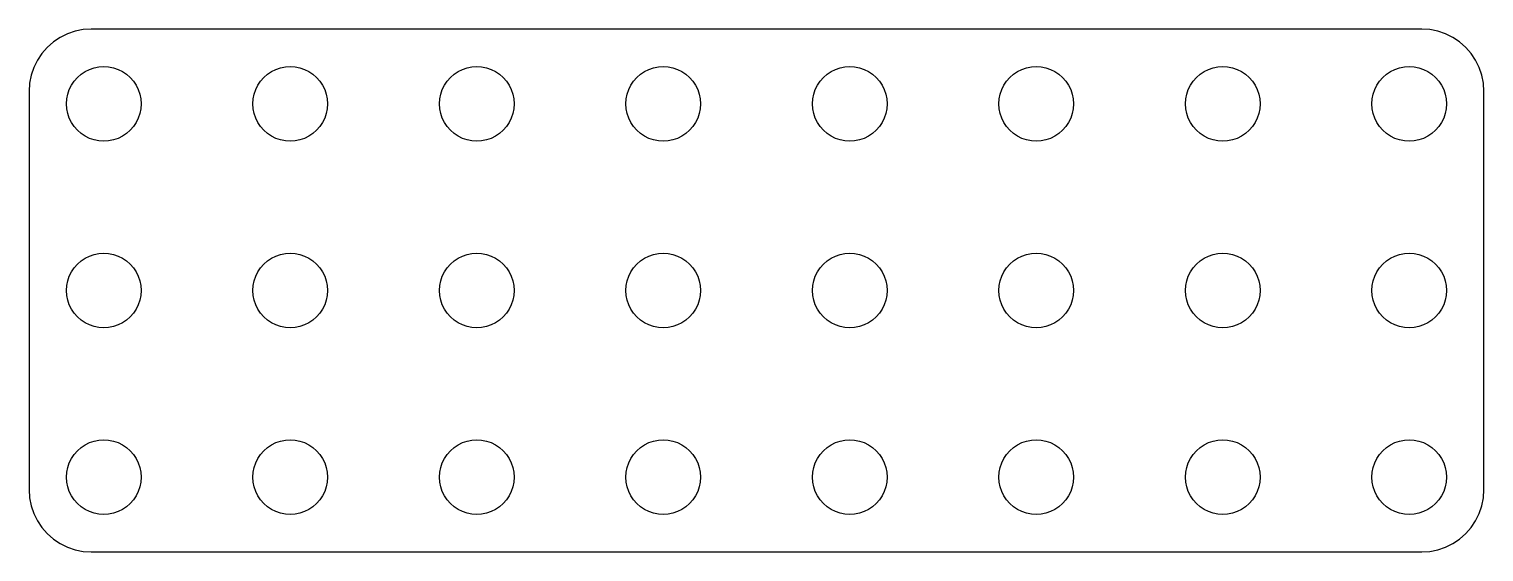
# Model space of a CAD drawing. Header units: metres. Extents: x -59 to 59, y -21 to 21.
import ezdxf

# ---------------------------------------------------------------- set-up
doc = ezdxf.new("R2010")
doc.units = ezdxf.units.M

msp = doc.modelspace()

# ---------------------------------------------------------------- linework, layer by layer
for p, q in [((-56.5488, 19.9718), (-57.0405, 19.5405)), ((-56.005, 20.3351), (-56.5488, 19.9718)), ((-55.4184, 20.6244), (-56.005, 20.3351)), ((-54.7991, 20.8346), (-55.4184, 20.6244)), ((-54.1576, 20.9622), (-54.7991, 20.8346)), ((-53.505, 21.005), (-54.1576, 20.9622)), ((53.505, 21.005), (-53.505, 21.005)), ((54.1576, 20.9622), (53.505, 21.005)), ((54.7991, 20.8346), (54.1576, 20.9622)), ((55.4184, 20.6244), (54.7991, 20.8346)), ((56.005, 20.3351), (55.4184, 20.6244)), ((56.5488, 19.9718), (56.005, 20.3351)), ((57.0405, 19.5405), (56.5488, 19.9718)), ((-57.4718, 19.0488), (-57.8351, 18.505)), ((-57.0405, 19.5405), (-57.4718, 19.0488)), ((57.4718, 19.0488), (57.0405, 19.5405)), ((57.8351, 18.505), (57.4718, 19.0488)), ((-58.1244, 17.9184), (-58.3346, 17.2991)), ((-57.8351, 18.505), (-58.1244, 17.9184)), ((-54.3263, 17.3801), (-54, 17.5981)), ((-54, 17.5981), (-53.648, 17.7716)), ((-53.648, 17.7716), (-53.2765, 17.8978)), ((-53.2765, 17.8978), (-52.8916, 17.9743)), ((-52.8916, 17.9743), (-52.5, 18)), ((-52.5, 18), (-52.1084, 17.9743)), ((-52.1084, 17.9743), (-51.7235, 17.8978)), ((-51.7235, 17.8978), (-51.3519, 17.7716)), ((-51.3519, 17.7716), (-51, 17.5981)), ((-51, 17.5981), (-50.6737, 17.3801)), ((-39.3263, 17.3801), (-39, 17.5981)), ((-39, 17.5981), (-38.648, 17.7716)), ((-38.648, 17.7716), (-38.2765, 17.8978)), ((-38.2765, 17.8978), (-37.8916, 17.9743)), ((-37.8916, 17.9743), (-37.5, 18)), ((-37.5, 18), (-37.1084, 17.9743)), ((-37.1084, 17.9743), (-36.7235, 17.8978)), ((-36.7235, 17.8978), (-36.3519, 17.7716)), ((-36.3519, 17.7716), (-36, 17.5981)), ((-36, 17.5981), (-35.6737, 17.3801)), ((-24.3263, 17.3801), (-24, 17.5981)), ((-24, 17.5981), (-23.648, 17.7716)), ((-23.648, 17.7716), (-23.2764, 17.8978)), ((-23.2764, 17.8978), (-22.8916, 17.9743)), ((-22.8916, 17.9743), (-22.5, 18)), ((-22.5, 18), (-22.1084, 17.9743)), ((-22.1084, 17.9743), (-21.7235, 17.8978)), ((-21.7235, 17.8978), (-21.3519, 17.7716)), ((-21.3519, 17.7716), (-21, 17.5981)), ((-21, 17.5981), (-20.6737, 17.3801)), ((-9.32628, 17.3801), (-9, 17.5981)), ((-9, 17.5981), (-8.64804, 17.7716)), ((-8.64804, 17.7716), (-8.27644, 17.8978)), ((-8.27644, 17.8978), (-7.89157, 17.9743)), ((-7.89157, 17.9743), (-7.5, 18)), ((-7.5, 18), (-7.10841, 17.9743)), ((-7.10841, 17.9743), (-6.72354, 17.8978)), ((-6.72354, 17.8978), (-6.35194, 17.7716)), ((-6.35194, 17.7716), (-6, 17.5981)), ((-6, 17.5981), (-5.67371, 17.3801)), ((5.67371, 17.3801), (6, 17.5981)), ((6, 17.5981), (6.35194, 17.7716)), ((6.35194, 17.7716), (6.72354, 17.8978)), ((6.72354, 17.8978), (7.10841, 17.9743)), ((7.10841, 17.9743), (7.5, 18)), ((7.5, 18), (7.89157, 17.9743)), ((7.89157, 17.9743), (8.27644, 17.8978)), ((8.27644, 17.8978), (8.64804, 17.7716)), ((8.64804, 17.7716), (9, 17.5981)), ((9, 17.5981), (9.32628, 17.3801)), ((20.6737, 17.3801), (21, 17.5981)), ((21, 17.5981), (21.3519, 17.7716)), ((21.3519, 17.7716), (21.7235, 17.8978)), ((21.7235, 17.8978), (22.1084, 17.9743)), ((22.1084, 17.9743), (22.5, 18)), ((22.5, 18), (22.8916, 17.9743)), ((22.8916, 17.9743), (23.2764, 17.8978)), ((23.2764, 17.8978), (23.648, 17.7716)), ((23.648, 17.7716), (24, 17.5981)), ((24, 17.5981), (24.3263, 17.3801)), ((35.6737, 17.3801), (36, 17.5981)), ((36, 17.5981), (36.3519, 17.7716)), ((36.3519, 17.7716), (36.7235, 17.8978)), ((36.7235, 17.8978), (37.1084, 17.9743)), ((37.1084, 17.9743), (37.5, 18)), ((37.5, 18), (37.8916, 17.9743)), ((37.8916, 17.9743), (38.2765, 17.8978)), ((38.2765, 17.8978), (38.648, 17.7716)), ((38.648, 17.7716), (39, 17.5981)), ((39, 17.5981), (39.3263, 17.3801)), ((50.6737, 17.3801), (51, 17.5981)), ((51, 17.5981), (51.3519, 17.7716)), ((51.3519, 17.7716), (51.7235, 17.8978)), ((51.7235, 17.8978), (52.1084, 17.9743)), ((52.1084, 17.9743), (52.5, 18)), ((52.5, 18), (52.8916, 17.9743)), ((52.8916, 17.9743), (53.2765, 17.8978)), ((53.2765, 17.8978), (53.648, 17.7716)), ((53.648, 17.7716), (54, 17.5981)), ((54, 17.5981), (54.3263, 17.3801)), ((58.1244, 17.9184), (57.8351, 18.505)), ((58.3346, 17.2991), (58.1244, 17.9184)), ((-58.4622, 16.6576), (-58.505, 16.005)), ((-58.3346, 17.2991), (-58.4622, 16.6576)), ((-55.2716, 16.148), (-55.0981, 16.5)), ((-55.0981, 16.5), (-54.8801, 16.8263)), ((-54.8801, 16.8263), (-54.6213, 17.1213)), ((-54.6213, 17.1213), (-54.3263, 17.3801)), ((-50.6737, 17.3801), (-50.3787, 17.1213)), ((-50.3787, 17.1213), (-50.1199, 16.8263)), ((-50.1199, 16.8263), (-49.9019, 16.5)), ((-49.9019, 16.5), (-49.7284, 16.148)), ((-40.2716, 16.148), (-40.0981, 16.5)), ((-40.0981, 16.5), (-39.8801, 16.8263)), ((-39.8801, 16.8263), (-39.6213, 17.1213)), ((-39.6213, 17.1213), (-39.3263, 17.3801)), ((-35.6737, 17.3801), (-35.3787, 17.1213)), ((-35.3787, 17.1213), (-35.1199, 16.8263)), ((-35.1199, 16.8263), (-34.9019, 16.5)), ((-34.9019, 16.5), (-34.7284, 16.148)), ((-25.2716, 16.148), (-25.0981, 16.5)), ((-25.0981, 16.5), (-24.8801, 16.8263)), ((-24.8801, 16.8263), (-24.6213, 17.1213)), ((-24.6213, 17.1213), (-24.3263, 17.3801)), ((-20.6737, 17.3801), (-20.3787, 17.1213)), ((-20.3787, 17.1213), (-20.1199, 16.8263)), ((-20.1199, 16.8263), (-19.9019, 16.5)), ((-19.9019, 16.5), (-19.7283, 16.148)), ((-10.2716, 16.148), (-10.0981, 16.5)), ((-10.0981, 16.5), (-9.88005, 16.8263)), ((-9.88005, 16.8263), (-9.62131, 17.1213)), ((-9.62131, 17.1213), (-9.32628, 17.3801)), ((-5.67371, 17.3801), (-5.37868, 17.1213)), ((-5.37868, 17.1213), (-5.11993, 16.8263)), ((-5.11993, 16.8263), (-4.90192, 16.5)), ((-4.90192, 16.5), (-4.72835, 16.148)), ((4.72835, 16.148), (4.90192, 16.5)), ((4.90192, 16.5), (5.11993, 16.8263)), ((5.11993, 16.8263), (5.37868, 17.1213)), ((5.37868, 17.1213), (5.67371, 17.3801)), ((9.32628, 17.3801), (9.62131, 17.1213)), ((9.62131, 17.1213), (9.88005, 16.8263)), ((9.88005, 16.8263), (10.0981, 16.5)), ((10.0981, 16.5), (10.2716, 16.148)), ((19.7283, 16.148), (19.9019, 16.5)), ((19.9019, 16.5), (20.1199, 16.8263)), ((20.1199, 16.8263), (20.3787, 17.1213)), ((20.3787, 17.1213), (20.6737, 17.3801)), ((24.3263, 17.3801), (24.6213, 17.1213)), ((24.6213, 17.1213), (24.8801, 16.8263)), ((24.8801, 16.8263), (25.0981, 16.5)), ((25.0981, 16.5), (25.2716, 16.148)), ((34.7284, 16.148), (34.9019, 16.5)), ((34.9019, 16.5), (35.1199, 16.8263)), ((35.1199, 16.8263), (35.3787, 17.1213)), ((35.3787, 17.1213), (35.6737, 17.3801)), ((39.3263, 17.3801), (39.6213, 17.1213)), ((39.6213, 17.1213), (39.8801, 16.8263)), ((39.8801, 16.8263), (40.0981, 16.5)), ((40.0981, 16.5), (40.2716, 16.148)), ((49.7284, 16.148), (49.9019, 16.5)), ((49.9019, 16.5), (50.1199, 16.8263)), ((50.1199, 16.8263), (50.3787, 17.1213)), ((50.3787, 17.1213), (50.6737, 17.3801)), ((54.3263, 17.3801), (54.6213, 17.1213)), ((54.6213, 17.1213), (54.8801, 16.8263)), ((54.8801, 16.8263), (55.0981, 16.5)), ((55.0981, 16.5), (55.2716, 16.148)), ((58.4622, 16.6576), (58.3346, 17.2991)), ((58.505, 16.005), (58.4622, 16.6576)), ((-58.505, 16.005), (-58.505, -16.005)), ((-55.5, 15), (-55.4743, 15.3916)), ((-55.4743, 15.3916), (-55.3978, 15.7764)), ((-55.3978, 15.7764), (-55.2716, 16.148)), ((-49.7284, 16.148), (-49.6022, 15.7764)), ((-49.6022, 15.7764), (-49.5257, 15.3916)), ((-49.5257, 15.3916), (-49.5, 15)), ((-40.5, 15), (-40.4743, 15.3916)), ((-40.4743, 15.3916), (-40.3978, 15.7764)), ((-40.3978, 15.7764), (-40.2716, 16.148)), ((-34.7284, 16.148), (-34.6022, 15.7764)), ((-34.6022, 15.7764), (-34.5257, 15.3916)), ((-34.5257, 15.3916), (-34.5, 15)), ((-25.5, 15), (-25.4743, 15.3916)), ((-25.4743, 15.3916), (-25.3978, 15.7764)), ((-25.3978, 15.7764), (-25.2716, 16.148)), ((-19.7283, 16.148), (-19.6022, 15.7764)), ((-19.6022, 15.7764), (-19.5257, 15.3916)), ((-19.5257, 15.3916), (-19.5, 15)), ((-10.5, 15), (-10.4743, 15.3916)), ((-10.4743, 15.3916), (-10.3978, 15.7764)), ((-10.3978, 15.7764), (-10.2716, 16.148)), ((-4.72835, 16.148), (-4.60222, 15.7764)), ((-4.60222, 15.7764), (-4.52567, 15.3916)), ((-4.52567, 15.3916), (-4.5, 15)), ((4.5, 15), (4.52567, 15.3916)), ((4.52567, 15.3916), (4.60222, 15.7764)), ((4.60222, 15.7764), (4.72835, 16.148)), ((10.2716, 16.148), (10.3978, 15.7764)), ((10.3978, 15.7764), (10.4743, 15.3916)), ((10.4743, 15.3916), (10.5, 15)), ((19.5, 15), (19.5257, 15.3916)), ((19.5257, 15.3916), (19.6022, 15.7764)), ((19.6022, 15.7764), (19.7283, 16.148)), ((25.2716, 16.148), (25.3978, 15.7764)), ((25.3978, 15.7764), (25.4743, 15.3916)), ((25.4743, 15.3916), (25.5, 15)), ((34.5, 15), (34.5257, 15.3916)), ((34.5257, 15.3916), (34.6022, 15.7764)), ((34.6022, 15.7764), (34.7284, 16.148)), ((40.2716, 16.148), (40.3978, 15.7764)), ((40.3978, 15.7764), (40.4743, 15.3916)), ((40.4743, 15.3916), (40.5, 15)), ((49.5, 15), (49.5257, 15.3916)), ((49.5257, 15.3916), (49.6022, 15.7764)), ((49.6022, 15.7764), (49.7284, 16.148)), ((55.2716, 16.148), (55.3978, 15.7764)), ((55.3978, 15.7764), (55.4743, 15.3916)), ((55.4743, 15.3916), (55.5, 15)), ((58.505, -16.005), (58.505, 16.005)), ((-55.4743, 14.6084), (-55.5, 15)), ((-55.3978, 14.2235), (-55.4743, 14.6084)), ((-55.2716, 13.8519), (-55.3978, 14.2235)), ((-49.6022, 14.2235), (-49.7284, 13.8519)), ((-49.5257, 14.6084), (-49.6022, 14.2235)), ((-49.5, 15), (-49.5257, 14.6084)), ((-40.4743, 14.6084), (-40.5, 15)), ((-40.3978, 14.2235), (-40.4743, 14.6084)), ((-40.2716, 13.8519), (-40.3978, 14.2235)), ((-34.6022, 14.2235), (-34.7284, 13.8519)), ((-34.5257, 14.6084), (-34.6022, 14.2235)), ((-34.5, 15), (-34.5257, 14.6084)), ((-25.4743, 14.6084), (-25.5, 15)), ((-25.3978, 14.2235), (-25.4743, 14.6084)), ((-25.2716, 13.8519), (-25.3978, 14.2235)), ((-19.6022, 14.2235), (-19.7283, 13.8519)), ((-19.5257, 14.6084), (-19.6022, 14.2235)), ((-19.5, 15), (-19.5257, 14.6084)), ((-10.4743, 14.6084), (-10.5, 15)), ((-10.3978, 14.2235), (-10.4743, 14.6084)), ((-10.2716, 13.8519), (-10.3978, 14.2235)), ((-4.60222, 14.2235), (-4.72835, 13.8519)), ((-4.52567, 14.6084), (-4.60222, 14.2235)), ((-4.5, 15), (-4.52567, 14.6084)), ((4.52567, 14.6084), (4.5, 15)), ((4.60222, 14.2235), (4.52567, 14.6084)), ((4.72835, 13.8519), (4.60222, 14.2235)), ((10.3978, 14.2235), (10.2716, 13.8519)), ((10.4743, 14.6084), (10.3978, 14.2235)), ((10.5, 15), (10.4743, 14.6084)), ((19.5257, 14.6084), (19.5, 15)), ((19.6022, 14.2235), (19.5257, 14.6084)), ((19.7283, 13.8519), (19.6022, 14.2235)), ((25.3978, 14.2235), (25.2716, 13.8519)), ((25.4743, 14.6084), (25.3978, 14.2235)), ((25.5, 15), (25.4743, 14.6084)), ((34.5257, 14.6084), (34.5, 15)), ((34.6022, 14.2235), (34.5257, 14.6084)), ((34.7284, 13.8519), (34.6022, 14.2235)), ((40.3978, 14.2235), (40.2716, 13.8519)), ((40.4743, 14.6084), (40.3978, 14.2235)), ((40.5, 15), (40.4743, 14.6084)), ((49.5257, 14.6084), (49.5, 15)), ((49.6022, 14.2235), (49.5257, 14.6084)), ((49.7284, 13.8519), (49.6022, 14.2235)), ((55.3978, 14.2235), (55.2716, 13.8519)), ((55.4743, 14.6084), (55.3978, 14.2235)), ((55.5, 15), (55.4743, 14.6084)), ((-55.0981, 13.5), (-55.2716, 13.8519)), ((-54.8801, 13.1737), (-55.0981, 13.5)), ((-54.6213, 12.8787), (-54.8801, 13.1737)), ((-54.3263, 12.6199), (-54.6213, 12.8787)), ((-50.3787, 12.8787), (-50.6737, 12.6199)), ((-50.1199, 13.1737), (-50.3787, 12.8787)), ((-49.9019, 13.5), (-50.1199, 13.1737)), ((-49.7284, 13.8519), (-49.9019, 13.5)), ((-40.0981, 13.5), (-40.2716, 13.8519)), ((-39.8801, 13.1737), (-40.0981, 13.5)), ((-39.6213, 12.8787), (-39.8801, 13.1737)), ((-39.3263, 12.6199), (-39.6213, 12.8787)), ((-35.3787, 12.8787), (-35.6737, 12.6199)), ((-35.1199, 13.1737), (-35.3787, 12.8787)), ((-34.9019, 13.5), (-35.1199, 13.1737)), ((-34.7284, 13.8519), (-34.9019, 13.5)), ((-25.0981, 13.5), (-25.2716, 13.8519)), ((-24.8801, 13.1737), (-25.0981, 13.5)), ((-24.6213, 12.8787), (-24.8801, 13.1737)), ((-24.3263, 12.6199), (-24.6213, 12.8787)), ((-20.3787, 12.8787), (-20.6737, 12.6199)), ((-20.1199, 13.1737), (-20.3787, 12.8787)), ((-19.9019, 13.5), (-20.1199, 13.1737)), ((-19.7283, 13.8519), (-19.9019, 13.5)), ((-10.0981, 13.5), (-10.2716, 13.8519)), ((-9.88005, 13.1737), (-10.0981, 13.5)), ((-9.62131, 12.8787), (-9.88005, 13.1737)), ((-9.32628, 12.6199), (-9.62131, 12.8787)), ((-5.37868, 12.8787), (-5.67371, 12.6199)), ((-5.11993, 13.1737), (-5.37868, 12.8787)), ((-4.90192, 13.5), (-5.11993, 13.1737)), ((-4.72835, 13.8519), (-4.90192, 13.5)), ((4.90192, 13.5), (4.72835, 13.8519)), ((5.11993, 13.1737), (4.90192, 13.5)), ((5.37868, 12.8787), (5.11993, 13.1737)), ((5.67371, 12.6199), (5.37868, 12.8787)), ((9.62131, 12.8787), (9.32628, 12.6199)), ((9.88005, 13.1737), (9.62131, 12.8787)), ((10.0981, 13.5), (9.88005, 13.1737)), ((10.2716, 13.8519), (10.0981, 13.5)), ((19.9019, 13.5), (19.7283, 13.8519)), ((20.1199, 13.1737), (19.9019, 13.5)), ((20.3787, 12.8787), (20.1199, 13.1737)), ((20.6737, 12.6199), (20.3787, 12.8787)), ((24.6213, 12.8787), (24.3263, 12.6199)), ((24.8801, 13.1737), (24.6213, 12.8787)), ((25.0981, 13.5), (24.8801, 13.1737)), ((25.2716, 13.8519), (25.0981, 13.5)), ((34.9019, 13.5), (34.7284, 13.8519)), ((35.1199, 13.1737), (34.9019, 13.5)), ((35.3787, 12.8787), (35.1199, 13.1737)), ((35.6737, 12.6199), (35.3787, 12.8787)), ((39.6213, 12.8787), (39.3263, 12.6199)), ((39.8801, 13.1737), (39.6213, 12.8787)), ((40.0981, 13.5), (39.8801, 13.1737)), ((40.2716, 13.8519), (40.0981, 13.5)), ((49.9019, 13.5), (49.7284, 13.8519)), ((50.1199, 13.1737), (49.9019, 13.5)), ((50.3787, 12.8787), (50.1199, 13.1737)), ((50.6737, 12.6199), (50.3787, 12.8787)), ((54.6213, 12.8787), (54.3263, 12.6199)), ((54.8801, 13.1737), (54.6213, 12.8787)), ((55.0981, 13.5), (54.8801, 13.1737)), ((55.2716, 13.8519), (55.0981, 13.5)), ((-54, 12.4019), (-54.3263, 12.6199)), ((-53.648, 12.2283), (-54, 12.4019)), ((-53.2765, 12.1022), (-53.648, 12.2283)), ((-52.8916, 12.0257), (-53.2765, 12.1022)), ((-52.5, 12), (-52.8916, 12.0257)), ((-52.1084, 12.0257), (-52.5, 12)), ((-51.7235, 12.1022), (-52.1084, 12.0257)), ((-51.3519, 12.2283), (-51.7235, 12.1022)), ((-51, 12.4019), (-51.3519, 12.2283)), ((-50.6737, 12.6199), (-51, 12.4019)), ((-39, 12.4019), (-39.3263, 12.6199)), ((-38.648, 12.2283), (-39, 12.4019)), ((-38.2765, 12.1022), (-38.648, 12.2283)), ((-37.8916, 12.0257), (-38.2765, 12.1022)), ((-37.5, 12), (-37.8916, 12.0257)), ((-37.1084, 12.0257), (-37.5, 12)), ((-36.7235, 12.1022), (-37.1084, 12.0257)), ((-36.3519, 12.2283), (-36.7235, 12.1022)), ((-36, 12.4019), (-36.3519, 12.2283)), ((-35.6737, 12.6199), (-36, 12.4019)), ((-24, 12.4019), (-24.3263, 12.6199)), ((-23.648, 12.2283), (-24, 12.4019)), ((-23.2764, 12.1022), (-23.648, 12.2283)), ((-22.8916, 12.0257), (-23.2764, 12.1022)), ((-22.5, 12), (-22.8916, 12.0257)), ((-22.1084, 12.0257), (-22.5, 12)), ((-21.7235, 12.1022), (-22.1084, 12.0257)), ((-21.3519, 12.2283), (-21.7235, 12.1022)), ((-21, 12.4019), (-21.3519, 12.2283)), ((-20.6737, 12.6199), (-21, 12.4019)), ((-9, 12.4019), (-9.32628, 12.6199)), ((-8.64804, 12.2283), (-9, 12.4019)), ((-8.27644, 12.1022), (-8.64804, 12.2283)), ((-7.89157, 12.0257), (-8.27644, 12.1022)), ((-7.5, 12), (-7.89157, 12.0257)), ((-7.10841, 12.0257), (-7.5, 12)), ((-6.72354, 12.1022), (-7.10841, 12.0257)), ((-6.35194, 12.2283), (-6.72354, 12.1022)), ((-6, 12.4019), (-6.35194, 12.2283)), ((-5.67371, 12.6199), (-6, 12.4019)), ((6, 12.4019), (5.67371, 12.6199)), ((6.35194, 12.2283), (6, 12.4019)), ((6.72354, 12.1022), (6.35194, 12.2283)), ((7.10841, 12.0257), (6.72354, 12.1022)), ((7.5, 12), (7.10841, 12.0257)), ((7.89157, 12.0257), (7.5, 12)), ((8.27644, 12.1022), (7.89157, 12.0257)), ((8.64804, 12.2283), (8.27644, 12.1022)), ((9, 12.4019), (8.64804, 12.2283)), ((9.32628, 12.6199), (9, 12.4019)), ((21, 12.4019), (20.6737, 12.6199)), ((21.3519, 12.2283), (21, 12.4019)), ((21.7235, 12.1022), (21.3519, 12.2283)), ((22.1084, 12.0257), (21.7235, 12.1022)), ((22.5, 12), (22.1084, 12.0257)), ((22.8916, 12.0257), (22.5, 12)), ((23.2764, 12.1022), (22.8916, 12.0257)), ((23.648, 12.2283), (23.2764, 12.1022)), ((24, 12.4019), (23.648, 12.2283)), ((24.3263, 12.6199), (24, 12.4019)), ((36, 12.4019), (35.6737, 12.6199)), ((36.3519, 12.2283), (36, 12.4019)), ((36.7235, 12.1022), (36.3519, 12.2283)), ((37.1084, 12.0257), (36.7235, 12.1022)), ((37.5, 12), (37.1084, 12.0257)), ((37.8916, 12.0257), (37.5, 12)), ((38.2765, 12.1022), (37.8916, 12.0257)), ((38.648, 12.2283), (38.2765, 12.1022)), ((39, 12.4019), (38.648, 12.2283)), ((39.3263, 12.6199), (39, 12.4019)), ((51, 12.4019), (50.6737, 12.6199)), ((51.3519, 12.2283), (51, 12.4019)), ((51.7235, 12.1022), (51.3519, 12.2283)), ((52.1084, 12.0257), (51.7235, 12.1022)), ((52.5, 12), (52.1084, 12.0257)), ((52.8916, 12.0257), (52.5, 12)), ((53.2765, 12.1022), (52.8916, 12.0257)), ((53.648, 12.2283), (53.2765, 12.1022)), ((54, 12.4019), (53.648, 12.2283)), ((54.3263, 12.6199), (54, 12.4019)), ((-54.6213, 2.12131), (-54.3263, 2.38005)), ((-54.3263, 2.38005), (-54, 2.59807)), ((-54, 2.59807), (-53.648, 2.77164)), ((-53.648, 2.77164), (-53.2765, 2.89777)), ((-53.2765, 2.89777), (-52.8916, 2.97432)), ((-52.8916, 2.97432), (-52.5, 3)), ((-52.5, 3), (-52.1084, 2.97432)), ((-52.1084, 2.97432), (-51.7235, 2.89777)), ((-51.7235, 2.89777), (-51.3519, 2.77164)), ((-51.3519, 2.77164), (-51, 2.59807)), ((-51, 2.59807), (-50.6737, 2.38005)), ((-50.6737, 2.38005), (-50.3787, 2.12131)), ((-39.6213, 2.12131), (-39.3263, 2.38005)), ((-39.3263, 2.38005), (-39, 2.59807)), ((-39, 2.59807), (-38.648, 2.77164)), ((-38.648, 2.77164), (-38.2765, 2.89777)), ((-38.2765, 2.89777), (-37.8916, 2.97432)), ((-37.8916, 2.97432), (-37.5, 3)), ((-37.5, 3), (-37.1084, 2.97432)), ((-37.1084, 2.97432), (-36.7235, 2.89777)), ((-36.7235, 2.89777), (-36.3519, 2.77164)), ((-36.3519, 2.77164), (-36, 2.59807)), ((-36, 2.59807), (-35.6737, 2.38005)), ((-35.6737, 2.38005), (-35.3787, 2.12131)), ((-24.6213, 2.12131), (-24.3263, 2.38005)), ((-24.3263, 2.38005), (-24, 2.59807)), ((-24, 2.59807), (-23.648, 2.77164)), ((-23.648, 2.77164), (-23.2764, 2.89777)), ((-23.2764, 2.89777), (-22.8916, 2.97432)), ((-22.8916, 2.97432), (-22.5, 3)), ((-22.5, 3), (-22.1084, 2.97432)), ((-22.1084, 2.97432), (-21.7235, 2.89777)), ((-21.7235, 2.89777), (-21.3519, 2.77164)), ((-21.3519, 2.77164), (-21, 2.59807)), ((-21, 2.59807), (-20.6737, 2.38005)), ((-20.6737, 2.38005), (-20.3787, 2.12131)), ((-9.62131, 2.12131), (-9.32628, 2.38005)), ((-9.32628, 2.38005), (-9, 2.59807)), ((-9, 2.59807), (-8.64804, 2.77164)), ((-8.64804, 2.77164), (-8.27644, 2.89777)), ((-8.27644, 2.89777), (-7.89157, 2.97432)), ((-7.89157, 2.97432), (-7.5, 3)), ((-7.5, 3), (-7.10841, 2.97432)), ((-7.10841, 2.97432), (-6.72354, 2.89777)), ((-6.72354, 2.89777), (-6.35194, 2.77164)), ((-6.35194, 2.77164), (-6, 2.59807)), ((-6, 2.59807), (-5.67371, 2.38005)), ((-5.67371, 2.38005), (-5.37868, 2.12131)), ((5.37868, 2.12131), (5.67371, 2.38005)), ((5.67371, 2.38005), (6, 2.59807)), ((6, 2.59807), (6.35194, 2.77164)), ((6.35194, 2.77164), (6.72354, 2.89777)), ((6.72354, 2.89777), (7.10841, 2.97432)), ((7.10841, 2.97432), (7.5, 3)), ((7.5, 3), (7.89157, 2.97432)), ((7.89157, 2.97432), (8.27644, 2.89777)), ((8.27644, 2.89777), (8.64804, 2.77164)), ((8.64804, 2.77164), (9, 2.59807)), ((9, 2.59807), (9.32628, 2.38005)), ((9.32628, 2.38005), (9.62131, 2.12131)), ((20.3787, 2.12131), (20.6737, 2.38005)), ((20.6737, 2.38005), (21, 2.59807)), ((21, 2.59807), (21.3519, 2.77164)), ((21.3519, 2.77164), (21.7235, 2.89777)), ((21.7235, 2.89777), (22.1084, 2.97432)), ((22.1084, 2.97432), (22.5, 3)), ((22.5, 3), (22.8916, 2.97432)), ((22.8916, 2.97432), (23.2764, 2.89777)), ((23.2764, 2.89777), (23.648, 2.77164)), ((23.648, 2.77164), (24, 2.59807)), ((24, 2.59807), (24.3263, 2.38005)), ((24.3263, 2.38005), (24.6213, 2.12131)), ((35.3787, 2.12131), (35.6737, 2.38005)), ((35.6737, 2.38005), (36, 2.59807)), ((36, 2.59807), (36.3519, 2.77164)), ((36.3519, 2.77164), (36.7235, 2.89777)), ((36.7235, 2.89777), (37.1084, 2.97432)), ((37.1084, 2.97432), (37.5, 3)), ((37.5, 3), (37.8916, 2.97432)), ((37.8916, 2.97432), (38.2765, 2.89777)), ((38.2765, 2.89777), (38.648, 2.77164)), ((38.648, 2.77164), (39, 2.59807)), ((39, 2.59807), (39.3263, 2.38005)), ((39.3263, 2.38005), (39.6213, 2.12131)), ((50.3787, 2.12131), (50.6737, 2.38005)), ((50.6737, 2.38005), (51, 2.59807)), ((51, 2.59807), (51.3519, 2.77164)), ((51.3519, 2.77164), (51.7235, 2.89777)), ((51.7235, 2.89777), (52.1084, 2.97432)), ((52.1084, 2.97432), (52.5, 3)), ((52.5, 3), (52.8916, 2.97432)), ((52.8916, 2.97432), (53.2765, 2.89777)), ((53.2765, 2.89777), (53.648, 2.77164)), ((53.648, 2.77164), (54, 2.59807)), ((54, 2.59807), (54.3263, 2.38005)), ((54.3263, 2.38005), (54.6213, 2.12131)), ((-55.2716, 1.14804), (-55.0981, 1.5)), ((-55.0981, 1.5), (-54.8801, 1.82628)), ((-54.8801, 1.82628), (-54.6213, 2.12131)), ((-50.3787, 2.12131), (-50.1199, 1.82628)), ((-50.1199, 1.82628), (-49.9019, 1.5)), ((-49.9019, 1.5), (-49.7284, 1.14804)), ((-40.2716, 1.14804), (-40.0981, 1.5)), ((-40.0981, 1.5), (-39.8801, 1.82628)), ((-39.8801, 1.82628), (-39.6213, 2.12131)), ((-35.3787, 2.12131), (-35.1199, 1.82628)), ((-35.1199, 1.82628), (-34.9019, 1.5)), ((-34.9019, 1.5), (-34.7284, 1.14804)), ((-25.2716, 1.14804), (-25.0981, 1.5)), ((-25.0981, 1.5), (-24.8801, 1.82628)), ((-24.8801, 1.82628), (-24.6213, 2.12131)), ((-20.3787, 2.12131), (-20.1199, 1.82628)), ((-20.1199, 1.82628), (-19.9019, 1.5)), ((-19.9019, 1.5), (-19.7283, 1.14804)), ((-10.2716, 1.14804), (-10.0981, 1.5)), ((-10.0981, 1.5), (-9.88005, 1.82628)), ((-9.88005, 1.82628), (-9.62131, 2.12131)), ((-5.37868, 2.12131), (-5.11993, 1.82628)), ((-5.11993, 1.82628), (-4.90192, 1.5)), ((-4.90192, 1.5), (-4.72835, 1.14804)), ((4.72835, 1.14804), (4.90192, 1.5)), ((4.90192, 1.5), (5.11993, 1.82628)), ((5.11993, 1.82628), (5.37868, 2.12131)), ((9.62131, 2.12131), (9.88005, 1.82628)), ((9.88005, 1.82628), (10.0981, 1.5)), ((10.0981, 1.5), (10.2716, 1.14804)), ((19.7283, 1.14804), (19.9019, 1.5)), ((19.9019, 1.5), (20.1199, 1.82628)), ((20.1199, 1.82628), (20.3787, 2.12131)), ((24.6213, 2.12131), (24.8801, 1.82628)), ((24.8801, 1.82628), (25.0981, 1.5)), ((25.0981, 1.5), (25.2716, 1.14804)), ((34.7284, 1.14804), (34.9019, 1.5)), ((34.9019, 1.5), (35.1199, 1.82628)), ((35.1199, 1.82628), (35.3787, 2.12131)), ((39.6213, 2.12131), (39.8801, 1.82628)), ((39.8801, 1.82628), (40.0981, 1.5)), ((40.0981, 1.5), (40.2716, 1.14804)), ((49.7284, 1.14804), (49.9019, 1.5)), ((49.9019, 1.5), (50.1199, 1.82628)), ((50.1199, 1.82628), (50.3787, 2.12131)), ((54.6213, 2.12131), (54.8801, 1.82628)), ((54.8801, 1.82628), (55.0981, 1.5)), ((55.0981, 1.5), (55.2716, 1.14804)), ((-55.5, 0), (-55.4743, 0.391571)), ((-55.4743, -0.391571), (-55.5, 0)), ((-55.4743, 0.391571), (-55.3978, 0.776443)), ((-55.3978, 0.776443), (-55.2716, 1.14804)), ((-49.7284, 1.14804), (-49.6022, 0.776443)), ((-49.6022, 0.776443), (-49.5257, 0.391571)), ((-49.5257, 0.391571), (-49.5, 0)), ((-49.5, 0), (-49.5257, -0.391571)), ((-40.5, 0), (-40.4743, 0.391571)), ((-40.4743, -0.391571), (-40.5, 0)), ((-40.4743, 0.391571), (-40.3978, 0.776443)), ((-40.3978, 0.776443), (-40.2716, 1.14804)), ((-34.7284, 1.14804), (-34.6022, 0.776443)), ((-34.6022, 0.776443), (-34.5257, 0.391571)), ((-34.5257, 0.391571), (-34.5, 0)), ((-34.5, 0), (-34.5257, -0.391571)), ((-25.5, 0), (-25.4743, 0.391571)), ((-25.4743, -0.391571), (-25.5, 0)), ((-25.4743, 0.391571), (-25.3978, 0.776443)), ((-25.3978, 0.776443), (-25.2716, 1.14804)), ((-19.7283, 1.14804), (-19.6022, 0.776443)), ((-19.6022, 0.776443), (-19.5257, 0.391571)), ((-19.5257, 0.391571), (-19.5, 0)), ((-19.5, 0), (-19.5257, -0.391571)), ((-10.5, 0), (-10.4743, 0.391571)), ((-10.4743, -0.391571), (-10.5, 0)), ((-10.4743, 0.391571), (-10.3978, 0.776443)), ((-10.3978, 0.776443), (-10.2716, 1.14804)), ((-4.72835, 1.14804), (-4.60222, 0.776443)), ((-4.60222, 0.776443), (-4.52567, 0.391571)), ((-4.52567, 0.391571), (-4.5, 0)), ((-4.5, 0), (-4.52567, -0.391571)), ((4.5, 0), (4.52567, 0.391571)), ((4.52567, -0.391571), (4.5, 0)), ((4.52567, 0.391571), (4.60222, 0.776443)), ((4.60222, 0.776443), (4.72835, 1.14804)), ((10.2716, 1.14804), (10.3978, 0.776443)), ((10.3978, 0.776443), (10.4743, 0.391571)), ((10.4743, 0.391571), (10.5, 0)), ((10.5, 0), (10.4743, -0.391571)), ((19.5, 0), (19.5257, 0.391571)), ((19.5257, -0.391571), (19.5, 0)), ((19.5257, 0.391571), (19.6022, 0.776443)), ((19.6022, 0.776443), (19.7283, 1.14804)), ((25.2716, 1.14804), (25.3978, 0.776443)), ((25.3978, 0.776443), (25.4743, 0.391571)), ((25.4743, 0.391571), (25.5, 0)), ((25.5, 0), (25.4743, -0.391571)), ((34.5, 0), (34.5257, 0.391571)), ((34.5257, -0.391571), (34.5, 0)), ((34.5257, 0.391571), (34.6022, 0.776443)), ((34.6022, 0.776443), (34.7284, 1.14804)), ((40.2716, 1.14804), (40.3978, 0.776443)), ((40.3978, 0.776443), (40.4743, 0.391571)), ((40.4743, 0.391571), (40.5, 0)), ((40.5, 0), (40.4743, -0.391571)), ((49.5, 0), (49.5257, 0.391571)), ((49.5257, -0.391571), (49.5, 0)), ((49.5257, 0.391571), (49.6022, 0.776443)), ((49.6022, 0.776443), (49.7284, 1.14804)), ((55.2716, 1.14804), (55.3978, 0.776443)), ((55.3978, 0.776443), (55.4743, 0.391571)), ((55.4743, 0.391571), (55.5, 0)), ((55.5, 0), (55.4743, -0.391571)), ((-55.3978, -0.776443), (-55.4743, -0.391571)), ((-55.2716, -1.14804), (-55.3978, -0.776443)), ((-55.0981, -1.5), (-55.2716, -1.14804)), ((-49.7284, -1.14804), (-49.9019, -1.5)), ((-49.6022, -0.776443), (-49.7284, -1.14804)), ((-49.5257, -0.391571), (-49.6022, -0.776443)), ((-40.3978, -0.776443), (-40.4743, -0.391571)), ((-40.2716, -1.14804), (-40.3978, -0.776443)), ((-40.0981, -1.5), (-40.2716, -1.14804)), ((-34.7284, -1.14804), (-34.9019, -1.5)), ((-34.6022, -0.776443), (-34.7284, -1.14804)), ((-34.5257, -0.391571), (-34.6022, -0.776443)), ((-25.3978, -0.776443), (-25.4743, -0.391571)), ((-25.2716, -1.14804), (-25.3978, -0.776443)), ((-25.0981, -1.5), (-25.2716, -1.14804)), ((-19.7283, -1.14804), (-19.9019, -1.5)), ((-19.6022, -0.776443), (-19.7283, -1.14804)), ((-19.5257, -0.391571), (-19.6022, -0.776443)), ((-10.3978, -0.776443), (-10.4743, -0.391571)), ((-10.2716, -1.14804), (-10.3978, -0.776443)), ((-10.0981, -1.5), (-10.2716, -1.14804)), ((-4.72835, -1.14804), (-4.90192, -1.5)), ((-4.60222, -0.776443), (-4.72835, -1.14804)), ((-4.52567, -0.391571), (-4.60222, -0.776443)), ((4.60222, -0.776443), (4.52567, -0.391571)), ((4.72835, -1.14804), (4.60222, -0.776443)), ((4.90192, -1.5), (4.72835, -1.14804)), ((10.2716, -1.14804), (10.0981, -1.5)), ((10.3978, -0.776443), (10.2716, -1.14804)), ((10.4743, -0.391571), (10.3978, -0.776443)), ((19.6022, -0.776443), (19.5257, -0.391571)), ((19.7283, -1.14804), (19.6022, -0.776443)), ((19.9019, -1.5), (19.7283, -1.14804)), ((25.2716, -1.14804), (25.0981, -1.5)), ((25.3978, -0.776443), (25.2716, -1.14804)), ((25.4743, -0.391571), (25.3978, -0.776443)), ((34.6022, -0.776443), (34.5257, -0.391571)), ((34.7284, -1.14804), (34.6022, -0.776443)), ((34.9019, -1.5), (34.7284, -1.14804)), ((40.2716, -1.14804), (40.0981, -1.5)), ((40.3978, -0.776443), (40.2716, -1.14804)), ((40.4743, -0.391571), (40.3978, -0.776443)), ((49.6022, -0.776443), (49.5257, -0.391571)), ((49.7284, -1.14804), (49.6022, -0.776443)), ((49.9019, -1.5), (49.7284, -1.14804)), ((55.2716, -1.14804), (55.0981, -1.5)), ((55.3978, -0.776443), (55.2716, -1.14804)), ((55.4743, -0.391571), (55.3978, -0.776443)), ((-54.8801, -1.82628), (-55.0981, -1.5)), ((-54.6213, -2.12131), (-54.8801, -1.82628)), ((-54.3263, -2.38005), (-54.6213, -2.12131)), ((-50.3787, -2.12131), (-50.6737, -2.38005)), ((-50.1199, -1.82628), (-50.3787, -2.12131)), ((-49.9019, -1.5), (-50.1199, -1.82628)), ((-39.8801, -1.82628), (-40.0981, -1.5)), ((-39.6213, -2.12131), (-39.8801, -1.82628)), ((-39.3263, -2.38005), (-39.6213, -2.12131)), ((-35.3787, -2.12131), (-35.6737, -2.38005)), ((-35.1199, -1.82628), (-35.3787, -2.12131)), ((-34.9019, -1.5), (-35.1199, -1.82628)), ((-24.8801, -1.82628), (-25.0981, -1.5)), ((-24.6213, -2.12131), (-24.8801, -1.82628)), ((-24.3263, -2.38005), (-24.6213, -2.12131)), ((-20.3787, -2.12131), (-20.6737, -2.38005)), ((-20.1199, -1.82628), (-20.3787, -2.12131)), ((-19.9019, -1.5), (-20.1199, -1.82628)), ((-9.88005, -1.82628), (-10.0981, -1.5)), ((-9.62131, -2.12131), (-9.88005, -1.82628)), ((-9.32628, -2.38005), (-9.62131, -2.12131)), ((-5.37868, -2.12131), (-5.67371, -2.38005)), ((-5.11993, -1.82628), (-5.37868, -2.12131)), ((-4.90192, -1.5), (-5.11993, -1.82628)), ((5.11993, -1.82628), (4.90192, -1.5)), ((5.37868, -2.12131), (5.11993, -1.82628)), ((5.67371, -2.38005), (5.37868, -2.12131)), ((9.62131, -2.12131), (9.32628, -2.38005)), ((9.88005, -1.82628), (9.62131, -2.12131)), ((10.0981, -1.5), (9.88005, -1.82628)), ((20.1199, -1.82628), (19.9019, -1.5)), ((20.3787, -2.12131), (20.1199, -1.82628)), ((20.6737, -2.38005), (20.3787, -2.12131)), ((24.6213, -2.12131), (24.3263, -2.38005)), ((24.8801, -1.82628), (24.6213, -2.12131)), ((25.0981, -1.5), (24.8801, -1.82628)), ((35.1199, -1.82628), (34.9019, -1.5)), ((35.3787, -2.12131), (35.1199, -1.82628)), ((35.6737, -2.38005), (35.3787, -2.12131)), ((39.6213, -2.12131), (39.3263, -2.38005)), ((39.8801, -1.82628), (39.6213, -2.12131)), ((40.0981, -1.5), (39.8801, -1.82628)), ((50.1199, -1.82628), (49.9019, -1.5)), ((50.3787, -2.12131), (50.1199, -1.82628)), ((50.6737, -2.38005), (50.3787, -2.12131)), ((54.6213, -2.12131), (54.3263, -2.38005)), ((54.8801, -1.82628), (54.6213, -2.12131)), ((55.0981, -1.5), (54.8801, -1.82628)), ((-54, -2.59807), (-54.3263, -2.38005)), ((-53.648, -2.77164), (-54, -2.59807)), ((-53.2765, -2.89777), (-53.648, -2.77164)), ((-52.8916, -2.97432), (-53.2765, -2.89777)), ((-52.5, -3), (-52.8916, -2.97432)), ((-52.1084, -2.97432), (-52.5, -3)), ((-51.7235, -2.89777), (-52.1084, -2.97432)), ((-51.3519, -2.77164), (-51.7235, -2.89777)), ((-51, -2.59807), (-51.3519, -2.77164)), ((-50.6737, -2.38005), (-51, -2.59807)), ((-39, -2.59807), (-39.3263, -2.38005)), ((-38.648, -2.77164), (-39, -2.59807)), ((-38.2765, -2.89777), (-38.648, -2.77164)), ((-37.8916, -2.97432), (-38.2765, -2.89777)), ((-37.5, -3), (-37.8916, -2.97432)), ((-37.1084, -2.97432), (-37.5, -3)), ((-36.7235, -2.89777), (-37.1084, -2.97432)), ((-36.3519, -2.77164), (-36.7235, -2.89777)), ((-36, -2.59807), (-36.3519, -2.77164)), ((-35.6737, -2.38005), (-36, -2.59807)), ((-24, -2.59807), (-24.3263, -2.38005)), ((-23.648, -2.77164), (-24, -2.59807)), ((-23.2764, -2.89777), (-23.648, -2.77164)), ((-22.8916, -2.97432), (-23.2764, -2.89777)), ((-22.5, -3), (-22.8916, -2.97432)), ((-22.1084, -2.97432), (-22.5, -3)), ((-21.7235, -2.89777), (-22.1084, -2.97432)), ((-21.3519, -2.77164), (-21.7235, -2.89777)), ((-21, -2.59807), (-21.3519, -2.77164)), ((-20.6737, -2.38005), (-21, -2.59807)), ((-9, -2.59807), (-9.32628, -2.38005)), ((-8.64804, -2.77164), (-9, -2.59807)), ((-8.27644, -2.89777), (-8.64804, -2.77164)), ((-7.89157, -2.97432), (-8.27644, -2.89777)), ((-7.5, -3), (-7.89157, -2.97432)), ((-7.10841, -2.97432), (-7.5, -3)), ((-6.72354, -2.89777), (-7.10841, -2.97432)), ((-6.35194, -2.77164), (-6.72354, -2.89777)), ((-6, -2.59807), (-6.35194, -2.77164)), ((-5.67371, -2.38005), (-6, -2.59807)), ((6, -2.59807), (5.67371, -2.38005)), ((6.35194, -2.77164), (6, -2.59807)), ((6.72354, -2.89777), (6.35194, -2.77164)), ((7.10841, -2.97432), (6.72354, -2.89777)), ((7.5, -3), (7.10841, -2.97432)), ((7.89157, -2.97432), (7.5, -3)), ((8.27644, -2.89777), (7.89157, -2.97432)), ((8.64804, -2.77164), (8.27644, -2.89777)), ((9, -2.59807), (8.64804, -2.77164)), ((9.32628, -2.38005), (9, -2.59807)), ((21, -2.59807), (20.6737, -2.38005)), ((21.3519, -2.77164), (21, -2.59807)), ((21.7235, -2.89777), (21.3519, -2.77164)), ((22.1084, -2.97432), (21.7235, -2.89777)), ((22.5, -3), (22.1084, -2.97432)), ((22.8916, -2.97432), (22.5, -3)), ((23.2764, -2.89777), (22.8916, -2.97432)), ((23.648, -2.77164), (23.2764, -2.89777)), ((24, -2.59807), (23.648, -2.77164)), ((24.3263, -2.38005), (24, -2.59807)), ((36, -2.59807), (35.6737, -2.38005)), ((36.3519, -2.77164), (36, -2.59807)), ((36.7235, -2.89777), (36.3519, -2.77164)), ((37.1084, -2.97432), (36.7235, -2.89777)), ((37.5, -3), (37.1084, -2.97432)), ((37.8916, -2.97432), (37.5, -3)), ((38.2765, -2.89777), (37.8916, -2.97432)), ((38.648, -2.77164), (38.2765, -2.89777)), ((39, -2.59807), (38.648, -2.77164)), ((39.3263, -2.38005), (39, -2.59807)), ((51, -2.59807), (50.6737, -2.38005)), ((51.3519, -2.77164), (51, -2.59807)), ((51.7235, -2.89777), (51.3519, -2.77164)), ((52.1084, -2.97432), (51.7235, -2.89777)), ((52.5, -3), (52.1084, -2.97432)), ((52.8916, -2.97432), (52.5, -3)), ((53.2765, -2.89777), (52.8916, -2.97432)), ((53.648, -2.77164), (53.2765, -2.89777)), ((54, -2.59807), (53.648, -2.77164)), ((54.3263, -2.38005), (54, -2.59807)), ((-54.6213, -12.8787), (-54.3263, -12.6199)), ((-54.3263, -12.6199), (-54, -12.4019)), ((-54, -12.4019), (-53.648, -12.2283)), ((-53.648, -12.2283), (-53.2765, -12.1022)), ((-53.2765, -12.1022), (-52.8916, -12.0257)), ((-52.8916, -12.0257), (-52.5, -12)), ((-52.5, -12), (-52.1084, -12.0257)), ((-52.1084, -12.0257), (-51.7235, -12.1022)), ((-51.7235, -12.1022), (-51.3519, -12.2283)), ((-51.3519, -12.2283), (-51, -12.4019)), ((-51, -12.4019), (-50.6737, -12.6199)), ((-50.6737, -12.6199), (-50.3787, -12.8787)), ((-39.6213, -12.8787), (-39.3263, -12.6199)), ((-39.3263, -12.6199), (-39, -12.4019)), ((-39, -12.4019), (-38.648, -12.2283)), ((-38.648, -12.2283), (-38.2765, -12.1022)), ((-38.2765, -12.1022), (-37.8916, -12.0257)), ((-37.8916, -12.0257), (-37.5, -12)), ((-37.5, -12), (-37.1084, -12.0257)), ((-37.1084, -12.0257), (-36.7235, -12.1022)), ((-36.7235, -12.1022), (-36.3519, -12.2283)), ((-36.3519, -12.2283), (-36, -12.4019)), ((-36, -12.4019), (-35.6737, -12.6199)), ((-35.6737, -12.6199), (-35.3787, -12.8787)), ((-24.6213, -12.8787), (-24.3263, -12.6199)), ((-24.3263, -12.6199), (-24, -12.4019)), ((-24, -12.4019), (-23.648, -12.2283)), ((-23.648, -12.2283), (-23.2764, -12.1022)), ((-23.2764, -12.1022), (-22.8916, -12.0257)), ((-22.8916, -12.0257), (-22.5, -12)), ((-22.5, -12), (-22.1084, -12.0257)), ((-22.1084, -12.0257), (-21.7235, -12.1022)), ((-21.7235, -12.1022), (-21.3519, -12.2283)), ((-21.3519, -12.2283), (-21, -12.4019)), ((-21, -12.4019), (-20.6737, -12.6199)), ((-20.6737, -12.6199), (-20.3787, -12.8787)), ((-9.62131, -12.8787), (-9.32628, -12.6199)), ((-9.32628, -12.6199), (-9, -12.4019)), ((-9, -12.4019), (-8.64804, -12.2283)), ((-8.64804, -12.2283), (-8.27644, -12.1022)), ((-8.27644, -12.1022), (-7.89157, -12.0257)), ((-7.89157, -12.0257), (-7.5, -12)), ((-7.5, -12), (-7.10841, -12.0257)), ((-7.10841, -12.0257), (-6.72354, -12.1022)), ((-6.72354, -12.1022), (-6.35194, -12.2283)), ((-6.35194, -12.2283), (-6, -12.4019)), ((-6, -12.4019), (-5.67371, -12.6199)), ((-5.67371, -12.6199), (-5.37868, -12.8787)), ((5.37868, -12.8787), (5.67371, -12.6199)), ((5.67371, -12.6199), (6, -12.4019)), ((6, -12.4019), (6.35194, -12.2283)), ((6.35194, -12.2283), (6.72354, -12.1022)), ((6.72354, -12.1022), (7.10841, -12.0257)), ((7.10841, -12.0257), (7.5, -12)), ((7.5, -12), (7.89157, -12.0257)), ((7.89157, -12.0257), (8.27644, -12.1022)), ((8.27644, -12.1022), (8.64804, -12.2283)), ((8.64804, -12.2283), (9, -12.4019)), ((9, -12.4019), (9.32628, -12.6199)), ((9.32628, -12.6199), (9.62131, -12.8787)), ((20.3787, -12.8787), (20.6737, -12.6199)), ((20.6737, -12.6199), (21, -12.4019)), ((21, -12.4019), (21.3519, -12.2283)), ((21.3519, -12.2283), (21.7235, -12.1022)), ((21.7235, -12.1022), (22.1084, -12.0257)), ((22.1084, -12.0257), (22.5, -12)), ((22.5, -12), (22.8916, -12.0257)), ((22.8916, -12.0257), (23.2764, -12.1022)), ((23.2764, -12.1022), (23.648, -12.2283)), ((23.648, -12.2283), (24, -12.4019)), ((24, -12.4019), (24.3263, -12.6199)), ((24.3263, -12.6199), (24.6213, -12.8787)), ((35.3787, -12.8787), (35.6737, -12.6199)), ((35.6737, -12.6199), (36, -12.4019)), ((36, -12.4019), (36.3519, -12.2283)), ((36.3519, -12.2283), (36.7235, -12.1022)), ((36.7235, -12.1022), (37.1084, -12.0257)), ((37.1084, -12.0257), (37.5, -12)), ((37.5, -12), (37.8916, -12.0257)), ((37.8916, -12.0257), (38.2765, -12.1022)), ((38.2765, -12.1022), (38.648, -12.2283)), ((38.648, -12.2283), (39, -12.4019)), ((39, -12.4019), (39.3263, -12.6199)), ((39.3263, -12.6199), (39.6213, -12.8787)), ((50.3787, -12.8787), (50.6737, -12.6199)), ((50.6737, -12.6199), (51, -12.4019)), ((51, -12.4019), (51.3519, -12.2283)), ((51.3519, -12.2283), (51.7235, -12.1022)), ((51.7235, -12.1022), (52.1084, -12.0257)), ((52.1084, -12.0257), (52.5, -12)), ((52.5, -12), (52.8916, -12.0257)), ((52.8916, -12.0257), (53.2765, -12.1022)), ((53.2765, -12.1022), (53.648, -12.2283)), ((53.648, -12.2283), (54, -12.4019)), ((54, -12.4019), (54.3263, -12.6199)), ((54.3263, -12.6199), (54.6213, -12.8787)), ((-55.3978, -14.2235), (-55.2716, -13.8519)), ((-55.2716, -13.8519), (-55.0981, -13.5)), ((-55.0981, -13.5), (-54.8801, -13.1737)), ((-54.8801, -13.1737), (-54.6213, -12.8787)), ((-50.3787, -12.8787), (-50.1199, -13.1737)), ((-50.1199, -13.1737), (-49.9019, -13.5)), ((-49.9019, -13.5), (-49.7284, -13.8519)), ((-49.7284, -13.8519), (-49.6022, -14.2235)), ((-40.3978, -14.2235), (-40.2716, -13.8519)), ((-40.2716, -13.8519), (-40.0981, -13.5)), ((-40.0981, -13.5), (-39.8801, -13.1737)), ((-39.8801, -13.1737), (-39.6213, -12.8787)), ((-35.3787, -12.8787), (-35.1199, -13.1737)), ((-35.1199, -13.1737), (-34.9019, -13.5)), ((-34.9019, -13.5), (-34.7284, -13.8519)), ((-34.7284, -13.8519), (-34.6022, -14.2235)), ((-25.3978, -14.2235), (-25.2716, -13.8519)), ((-25.2716, -13.8519), (-25.0981, -13.5)), ((-25.0981, -13.5), (-24.8801, -13.1737)), ((-24.8801, -13.1737), (-24.6213, -12.8787)), ((-20.3787, -12.8787), (-20.1199, -13.1737)), ((-20.1199, -13.1737), (-19.9019, -13.5)), ((-19.9019, -13.5), (-19.7283, -13.8519)), ((-19.7283, -13.8519), (-19.6022, -14.2235)), ((-10.3978, -14.2235), (-10.2716, -13.8519)), ((-10.2716, -13.8519), (-10.0981, -13.5)), ((-10.0981, -13.5), (-9.88005, -13.1737)), ((-9.88005, -13.1737), (-9.62131, -12.8787)), ((-5.37868, -12.8787), (-5.11993, -13.1737)), ((-5.11993, -13.1737), (-4.90192, -13.5)), ((-4.90192, -13.5), (-4.72835, -13.8519)), ((-4.72835, -13.8519), (-4.60222, -14.2235)), ((4.60222, -14.2235), (4.72835, -13.8519)), ((4.72835, -13.8519), (4.90192, -13.5)), ((4.90192, -13.5), (5.11993, -13.1737)), ((5.11993, -13.1737), (5.37868, -12.8787)), ((9.62131, -12.8787), (9.88005, -13.1737)), ((9.88005, -13.1737), (10.0981, -13.5)), ((10.0981, -13.5), (10.2716, -13.8519)), ((10.2716, -13.8519), (10.3978, -14.2235)), ((19.6022, -14.2235), (19.7283, -13.8519)), ((19.7283, -13.8519), (19.9019, -13.5)), ((19.9019, -13.5), (20.1199, -13.1737)), ((20.1199, -13.1737), (20.3787, -12.8787)), ((24.6213, -12.8787), (24.8801, -13.1737)), ((24.8801, -13.1737), (25.0981, -13.5)), ((25.0981, -13.5), (25.2716, -13.8519)), ((25.2716, -13.8519), (25.3978, -14.2235)), ((34.6022, -14.2235), (34.7284, -13.8519)), ((34.7284, -13.8519), (34.9019, -13.5)), ((34.9019, -13.5), (35.1199, -13.1737)), ((35.1199, -13.1737), (35.3787, -12.8787)), ((39.6213, -12.8787), (39.8801, -13.1737)), ((39.8801, -13.1737), (40.0981, -13.5)), ((40.0981, -13.5), (40.2716, -13.8519)), ((40.2716, -13.8519), (40.3978, -14.2235)), ((49.6022, -14.2235), (49.7284, -13.8519)), ((49.7284, -13.8519), (49.9019, -13.5)), ((49.9019, -13.5), (50.1199, -13.1737)), ((50.1199, -13.1737), (50.3787, -12.8787)), ((54.6213, -12.8787), (54.8801, -13.1737)), ((54.8801, -13.1737), (55.0981, -13.5)), ((55.0981, -13.5), (55.2716, -13.8519)), ((55.2716, -13.8519), (55.3978, -14.2235)), ((-55.5, -15), (-55.4743, -14.6084)), ((-55.4743, -15.3916), (-55.5, -15)), ((-55.4743, -14.6084), (-55.3978, -14.2235)), ((-49.6022, -14.2235), (-49.5257, -14.6084)), ((-49.5257, -14.6084), (-49.5, -15)), ((-49.5, -15), (-49.5257, -15.3916)), ((-40.5, -15), (-40.4743, -14.6084)), ((-40.4743, -15.3916), (-40.5, -15)), ((-40.4743, -14.6084), (-40.3978, -14.2235)), ((-34.6022, -14.2235), (-34.5257, -14.6084)), ((-34.5257, -14.6084), (-34.5, -15)), ((-34.5, -15), (-34.5257, -15.3916)), ((-25.5, -15), (-25.4743, -14.6084)), ((-25.4743, -15.3916), (-25.5, -15)), ((-25.4743, -14.6084), (-25.3978, -14.2235)), ((-19.6022, -14.2235), (-19.5257, -14.6084)), ((-19.5257, -14.6084), (-19.5, -15)), ((-19.5, -15), (-19.5257, -15.3916)), ((-10.5, -15), (-10.4743, -14.6084)), ((-10.4743, -15.3916), (-10.5, -15)), ((-10.4743, -14.6084), (-10.3978, -14.2235)), ((-4.60222, -14.2235), (-4.52567, -14.6084)), ((-4.52567, -14.6084), (-4.5, -15)), ((-4.5, -15), (-4.52567, -15.3916)), ((4.5, -15), (4.52567, -14.6084)), ((4.52567, -15.3916), (4.5, -15)), ((4.52567, -14.6084), (4.60222, -14.2235)), ((10.3978, -14.2235), (10.4743, -14.6084)), ((10.4743, -14.6084), (10.5, -15)), ((10.5, -15), (10.4743, -15.3916)), ((19.5, -15), (19.5257, -14.6084)), ((19.5257, -15.3916), (19.5, -15)), ((19.5257, -14.6084), (19.6022, -14.2235)), ((25.3978, -14.2235), (25.4743, -14.6084)), ((25.4743, -14.6084), (25.5, -15)), ((25.5, -15), (25.4743, -15.3916)), ((34.5, -15), (34.5257, -14.6084)), ((34.5257, -15.3916), (34.5, -15)), ((34.5257, -14.6084), (34.6022, -14.2235)), ((40.3978, -14.2235), (40.4743, -14.6084)), ((40.4743, -14.6084), (40.5, -15)), ((40.5, -15), (40.4743, -15.3916)), ((49.5, -15), (49.5257, -14.6084)), ((49.5257, -15.3916), (49.5, -15)), ((49.5257, -14.6084), (49.6022, -14.2235)), ((55.3978, -14.2235), (55.4743, -14.6084)), ((55.4743, -14.6084), (55.5, -15)), ((55.5, -15), (55.4743, -15.3916)), ((-58.505, -16.005), (-58.4622, -16.6576)), ((-55.3978, -15.7764), (-55.4743, -15.3916)), ((-55.2716, -16.148), (-55.3978, -15.7764)), ((-55.0981, -16.5), (-55.2716, -16.148)), ((-49.7284, -16.148), (-49.9019, -16.5)), ((-49.6022, -15.7764), (-49.7284, -16.148)), ((-49.5257, -15.3916), (-49.6022, -15.7764)), ((-40.3978, -15.7764), (-40.4743, -15.3916)), ((-40.2716, -16.148), (-40.3978, -15.7764)), ((-40.0981, -16.5), (-40.2716, -16.148)), ((-34.7284, -16.148), (-34.9019, -16.5)), ((-34.6022, -15.7764), (-34.7284, -16.148)), ((-34.5257, -15.3916), (-34.6022, -15.7764)), ((-25.3978, -15.7764), (-25.4743, -15.3916)), ((-25.2716, -16.148), (-25.3978, -15.7764)), ((-25.0981, -16.5), (-25.2716, -16.148)), ((-19.7283, -16.148), (-19.9019, -16.5)), ((-19.6022, -15.7764), (-19.7283, -16.148)), ((-19.5257, -15.3916), (-19.6022, -15.7764)), ((-10.3978, -15.7764), (-10.4743, -15.3916)), ((-10.2716, -16.148), (-10.3978, -15.7764)), ((-10.0981, -16.5), (-10.2716, -16.148)), ((-4.72835, -16.148), (-4.90192, -16.5)), ((-4.60222, -15.7764), (-4.72835, -16.148)), ((-4.52567, -15.3916), (-4.60222, -15.7764)), ((4.60222, -15.7764), (4.52567, -15.3916)), ((4.72835, -16.148), (4.60222, -15.7764)), ((4.90192, -16.5), (4.72835, -16.148)), ((10.2716, -16.148), (10.0981, -16.5)), ((10.3978, -15.7764), (10.2716, -16.148)), ((10.4743, -15.3916), (10.3978, -15.7764)), ((19.6022, -15.7764), (19.5257, -15.3916)), ((19.7283, -16.148), (19.6022, -15.7764)), ((19.9019, -16.5), (19.7283, -16.148)), ((25.2716, -16.148), (25.0981, -16.5)), ((25.3978, -15.7764), (25.2716, -16.148)), ((25.4743, -15.3916), (25.3978, -15.7764)), ((34.6022, -15.7764), (34.5257, -15.3916)), ((34.7284, -16.148), (34.6022, -15.7764)), ((34.9019, -16.5), (34.7284, -16.148)), ((40.2716, -16.148), (40.0981, -16.5)), ((40.3978, -15.7764), (40.2716, -16.148)), ((40.4743, -15.3916), (40.3978, -15.7764)), ((49.6022, -15.7764), (49.5257, -15.3916)), ((49.7284, -16.148), (49.6022, -15.7764)), ((49.9019, -16.5), (49.7284, -16.148)), ((55.2716, -16.148), (55.0981, -16.5)), ((55.3978, -15.7764), (55.2716, -16.148)), ((55.4743, -15.3916), (55.3978, -15.7764)), ((58.4622, -16.6576), (58.505, -16.005)), ((-58.4622, -16.6576), (-58.3346, -17.2991)), ((-58.3346, -17.2991), (-58.1244, -17.9184)), ((-54.8801, -16.8263), (-55.0981, -16.5)), ((-54.6213, -17.1213), (-54.8801, -16.8263)), ((-54.3263, -17.3801), (-54.6213, -17.1213)), ((-54, -17.5981), (-54.3263, -17.3801)), ((-50.6737, -17.3801), (-51, -17.5981)), ((-50.3787, -17.1213), (-50.6737, -17.3801)), ((-50.1199, -16.8263), (-50.3787, -17.1213)), ((-49.9019, -16.5), (-50.1199, -16.8263)), ((-39.8801, -16.8263), (-40.0981, -16.5)), ((-39.6213, -17.1213), (-39.8801, -16.8263)), ((-39.3263, -17.3801), (-39.6213, -17.1213)), ((-39, -17.5981), (-39.3263, -17.3801)), ((-35.6737, -17.3801), (-36, -17.5981)), ((-35.3787, -17.1213), (-35.6737, -17.3801)), ((-35.1199, -16.8263), (-35.3787, -17.1213)), ((-34.9019, -16.5), (-35.1199, -16.8263)), ((-24.8801, -16.8263), (-25.0981, -16.5)), ((-24.6213, -17.1213), (-24.8801, -16.8263)), ((-24.3263, -17.3801), (-24.6213, -17.1213)), ((-24, -17.5981), (-24.3263, -17.3801)), ((-20.6737, -17.3801), (-21, -17.5981)), ((-20.3787, -17.1213), (-20.6737, -17.3801)), ((-20.1199, -16.8263), (-20.3787, -17.1213)), ((-19.9019, -16.5), (-20.1199, -16.8263)), ((-9.88005, -16.8263), (-10.0981, -16.5)), ((-9.62131, -17.1213), (-9.88005, -16.8263)), ((-9.32628, -17.3801), (-9.62131, -17.1213)), ((-9, -17.5981), (-9.32628, -17.3801)), ((-5.67371, -17.3801), (-6, -17.5981)), ((-5.37868, -17.1213), (-5.67371, -17.3801)), ((-5.11993, -16.8263), (-5.37868, -17.1213)), ((-4.90192, -16.5), (-5.11993, -16.8263)), ((5.11993, -16.8263), (4.90192, -16.5)), ((5.37868, -17.1213), (5.11993, -16.8263)), ((5.67371, -17.3801), (5.37868, -17.1213)), ((6, -17.5981), (5.67371, -17.3801)), ((9.32628, -17.3801), (9, -17.5981)), ((9.62131, -17.1213), (9.32628, -17.3801)), ((9.88005, -16.8263), (9.62131, -17.1213)), ((10.0981, -16.5), (9.88005, -16.8263)), ((20.1199, -16.8263), (19.9019, -16.5)), ((20.3787, -17.1213), (20.1199, -16.8263)), ((20.6737, -17.3801), (20.3787, -17.1213)), ((21, -17.5981), (20.6737, -17.3801)), ((24.3263, -17.3801), (24, -17.5981)), ((24.6213, -17.1213), (24.3263, -17.3801)), ((24.8801, -16.8263), (24.6213, -17.1213)), ((25.0981, -16.5), (24.8801, -16.8263)), ((35.1199, -16.8263), (34.9019, -16.5)), ((35.3787, -17.1213), (35.1199, -16.8263)), ((35.6737, -17.3801), (35.3787, -17.1213)), ((36, -17.5981), (35.6737, -17.3801)), ((39.3263, -17.3801), (39, -17.5981)), ((39.6213, -17.1213), (39.3263, -17.3801)), ((39.8801, -16.8263), (39.6213, -17.1213)), ((40.0981, -16.5), (39.8801, -16.8263)), ((50.1199, -16.8263), (49.9019, -16.5)), ((50.3787, -17.1213), (50.1199, -16.8263)), ((50.6737, -17.3801), (50.3787, -17.1213)), ((51, -17.5981), (50.6737, -17.3801)), ((54.3263, -17.3801), (54, -17.5981)), ((54.6213, -17.1213), (54.3263, -17.3801)), ((54.8801, -16.8263), (54.6213, -17.1213)), ((55.0981, -16.5), (54.8801, -16.8263)), ((58.1244, -17.9184), (58.3346, -17.2991)), ((58.3346, -17.2991), (58.4622, -16.6576)), ((-58.1244, -17.9184), (-57.8351, -18.505)), ((-57.8351, -18.505), (-57.4718, -19.0488)), ((-53.648, -17.7716), (-54, -17.5981)), ((-53.2765, -17.8978), (-53.648, -17.7716)), ((-52.8916, -17.9743), (-53.2765, -17.8978)), ((-52.5, -18), (-52.8916, -17.9743)), ((-52.1084, -17.9743), (-52.5, -18)), ((-51.7235, -17.8978), (-52.1084, -17.9743)), ((-51.3519, -17.7716), (-51.7235, -17.8978)), ((-51, -17.5981), (-51.3519, -17.7716)), ((-38.648, -17.7716), (-39, -17.5981)), ((-38.2765, -17.8978), (-38.648, -17.7716)), ((-37.8916, -17.9743), (-38.2765, -17.8978)), ((-37.5, -18), (-37.8916, -17.9743)), ((-37.1084, -17.9743), (-37.5, -18)), ((-36.7235, -17.8978), (-37.1084, -17.9743)), ((-36.3519, -17.7716), (-36.7235, -17.8978)), ((-36, -17.5981), (-36.3519, -17.7716)), ((-23.648, -17.7716), (-24, -17.5981)), ((-23.2764, -17.8978), (-23.648, -17.7716)), ((-22.8916, -17.9743), (-23.2764, -17.8978)), ((-22.5, -18), (-22.8916, -17.9743)), ((-22.1084, -17.9743), (-22.5, -18)), ((-21.7235, -17.8978), (-22.1084, -17.9743)), ((-21.3519, -17.7716), (-21.7235, -17.8978)), ((-21, -17.5981), (-21.3519, -17.7716)), ((-8.64804, -17.7716), (-9, -17.5981)), ((-8.27644, -17.8978), (-8.64804, -17.7716)), ((-7.89157, -17.9743), (-8.27644, -17.8978)), ((-7.5, -18), (-7.89157, -17.9743)), ((-7.10841, -17.9743), (-7.5, -18)), ((-6.72354, -17.8978), (-7.10841, -17.9743)), ((-6.35194, -17.7716), (-6.72354, -17.8978)), ((-6, -17.5981), (-6.35194, -17.7716)), ((6.35194, -17.7716), (6, -17.5981)), ((6.72354, -17.8978), (6.35194, -17.7716)), ((7.10841, -17.9743), (6.72354, -17.8978)), ((7.5, -18), (7.10841, -17.9743)), ((7.89157, -17.9743), (7.5, -18)), ((8.27644, -17.8978), (7.89157, -17.9743)), ((8.64804, -17.7716), (8.27644, -17.8978)), ((9, -17.5981), (8.64804, -17.7716)), ((21.3519, -17.7716), (21, -17.5981)), ((21.7235, -17.8978), (21.3519, -17.7716)), ((22.1084, -17.9743), (21.7235, -17.8978)), ((22.5, -18), (22.1084, -17.9743)), ((22.8916, -17.9743), (22.5, -18)), ((23.2764, -17.8978), (22.8916, -17.9743)), ((23.648, -17.7716), (23.2764, -17.8978)), ((24, -17.5981), (23.648, -17.7716)), ((36.3519, -17.7716), (36, -17.5981)), ((36.7235, -17.8978), (36.3519, -17.7716)), ((37.1084, -17.9743), (36.7235, -17.8978)), ((37.5, -18), (37.1084, -17.9743)), ((37.8916, -17.9743), (37.5, -18)), ((38.2765, -17.8978), (37.8916, -17.9743)), ((38.648, -17.7716), (38.2765, -17.8978)), ((39, -17.5981), (38.648, -17.7716)), ((51.3519, -17.7716), (51, -17.5981)), ((51.7235, -17.8978), (51.3519, -17.7716)), ((52.1084, -17.9743), (51.7235, -17.8978)), ((52.5, -18), (52.1084, -17.9743)), ((52.8916, -17.9743), (52.5, -18)), ((53.2765, -17.8978), (52.8916, -17.9743)), ((53.648, -17.7716), (53.2765, -17.8978)), ((54, -17.5981), (53.648, -17.7716)), ((57.4718, -19.0488), (57.8351, -18.505)), ((57.8351, -18.505), (58.1244, -17.9184)), ((-57.4718, -19.0488), (-57.0405, -19.5405)), ((-57.0405, -19.5405), (-56.5488, -19.9718)), ((56.5488, -19.9718), (57.0405, -19.5405)), ((57.0405, -19.5405), (57.4718, -19.0488)), ((-56.5488, -19.9718), (-56.005, -20.3351)), ((-56.005, -20.3351), (-55.4184, -20.6244)), ((-55.4184, -20.6244), (-54.7991, -20.8346)), ((-54.7991, -20.8346), (-54.1576, -20.9622)), ((-54.1576, -20.9622), (-53.505, -21.005)), ((-53.505, -21.005), (53.505, -21.005)), ((53.505, -21.005), (54.1576, -20.9622)), ((54.1576, -20.9622), (54.7991, -20.8346)), ((54.7991, -20.8346), (55.4184, -20.6244)), ((55.4184, -20.6244), (56.005, -20.3351)), ((56.005, -20.3351), (56.5488, -19.9718))]:
    msp.add_line(p, q)

doc.saveas('drawing.dxf')
